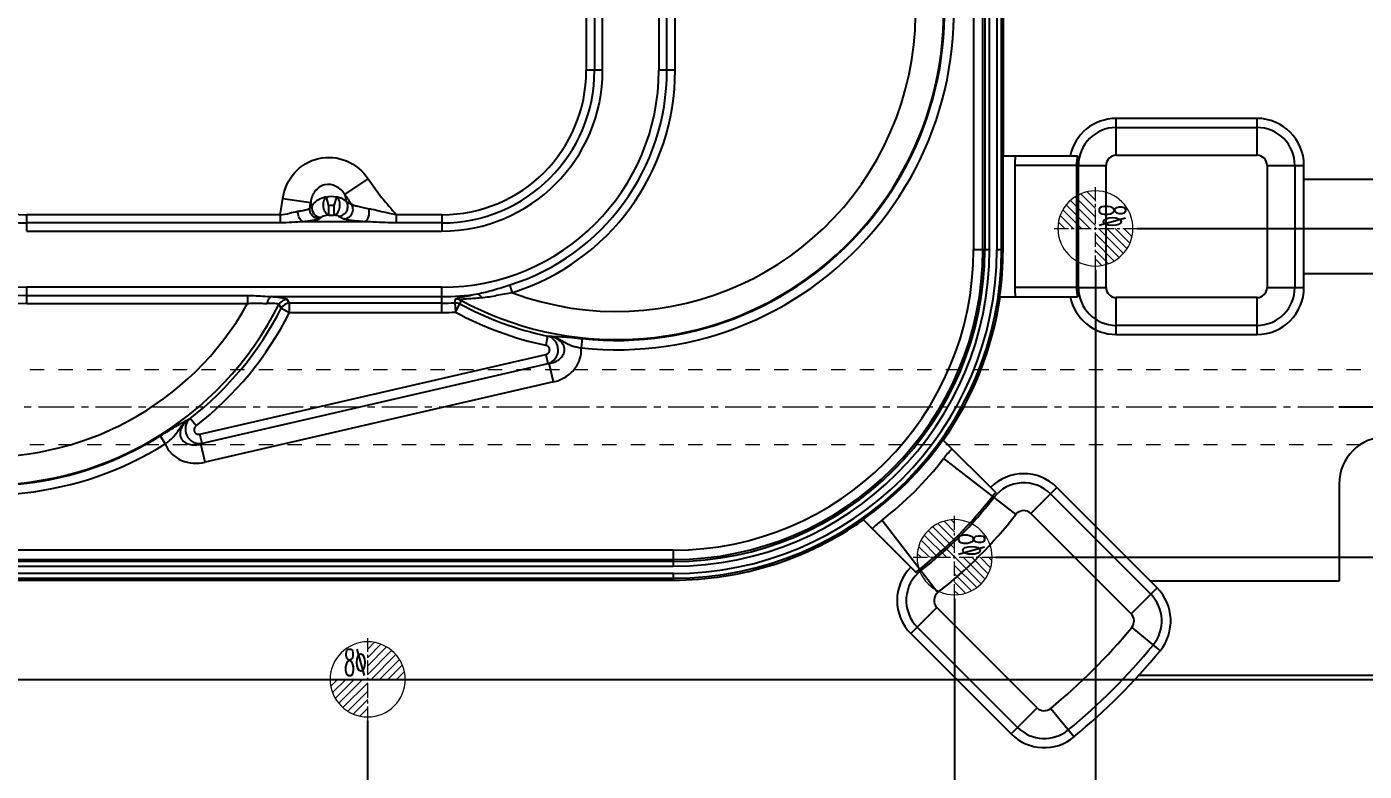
# Model space of a CAD drawing. Header units: millimetres. Extents: x 1727 to 4210, y -6182 to 759.
# Drawn here: x 2601 to 2743.4, y -2806.5 to -2727.3 of the extents above; entities that cross this region are included whole.
import ezdxf
from ezdxf.enums import TextEntityAlignment as Align

# ---------------------------------------------------------------- set-up
doc = ezdxf.new("R2010")
doc.units = ezdxf.units.MM
doc.header["$LTSCALE"] = 16.335
doc.header["$PDMODE"] = 3
doc.header["$PDSIZE"] = 0.3125
doc.linetypes.add('CENTER', pattern=[0.6, 0.375, -0.075, 0.075, -0.075])
doc.linetypes.add('HIDDEN', pattern=[0.2, 0.1, -0.1])
doc.layers.get('0').update_dxf_attribs({"linetype": 'CONTINUOUS'})
doc.layers.get('Defpoints').update_dxf_attribs({"linetype": 'CONTINUOUS'})
for name, color, linetype, lineweight in [('cool', 153, 'HIDDEN', 9), ('dim', 82, 'CONTINUOUS', 9), ('epin', 13, 'CONTINUOUS', 9)]:
    doc.layers.add(name, color=color, linetype=linetype, lineweight=lineweight)
doc.layers.add('DEFAULT_2', color=8, linetype='HIDDEN')
doc.styles.get("Standard").update_dxf_attribs({"font": 'txt', "width": 0.8})
doc.styles.add('TXT05', font='txt.shx', dxfattribs={"width": 0.5, "bigfont": 'gbcbig.shx'})
doc.dimstyles.new('mold', dxfattribs={"dimtxt": 8, "dimasz": 5, "dimexe": 0, "dimexo": 0, "dimgap": 0, "dimtad": 1, "dimzin": 1, "dimtxsty": 'Standard', "dimcen": 0, "dimclrd": 4, "dimclre": 4, "dimclrt": 6, "dimazin": 0, "dimtfac": 1, "dimtofl": 0, "dimtmove": 0, "dimatfit": 3, "dimfxl": 0, "dimarcsym": 0})

# ---------------------------------------------------------------- blocks, each defined once
blk = doc.blocks.new('epin_ejp_8')
at = {"layer": 'epin'}
h = blk.add_hatch(dxfattribs=at)
h.set_pattern_fill('_ANSI31', color=123, scale=0.2, angle=90, style=0)
h.set_pattern_definition([(135, (-263.1036, 1313.3417), (-0.4490128, -0.4490128), [])])
h.paths.add_polyline_path([(0, 4, 0.414214), (-4, 0), (0, 0)])
h.paths.add_polyline_path([(4, 0), (0, 0), (0, -4, 0.414214)])
at = {"layer": 'epin', "color": 1, "linetype": 'CENTER', "ltscale": 0.248791}
for p, q in [((0, -4.4), (0, 4.4)), ((-4.4, 0), (4.4, 0))]:
    blk.add_line(p, q, dxfattribs=at)
at = {"layer": 'epin'}
blk.add_circle((0, 0), 4, dxfattribs=at)
at = {"layer": 'epin', "color": 6, "style": 'TXT05', "width": 0.5}
blk.add_text('%%c8', height=2.8, dxfattribs=at).set_placement((1.33, 1.8), align=Align.MIDDLE)
blk = doc.blocks.new('124')
at = {"layer": 'cool', "ltscale": 0.932966}
for p, q in [((10.14, -1344.71), (401.48, -1344.71)), ((10.14, -1352.71), (401.48, -1352.71))]:
    blk.add_line(p, q, dxfattribs=at)
at = {"layer": 'cool', "color": 1, "linetype": 'CENTER', "ltscale": 0.621977}
blk.add_line((-4.19, -1348.71), (415.81, -1348.71), dxfattribs=at)
blk = doc.blocks.new('*D524')
at = {"color": 4, "lineweight": -2}
for p, q in [((2713.22, -2532.77), (2819.63, -2532.77)), ((2819.63, -2537.77), (2819.63, -2877.77)), ((2704.39, -2882.77), (2819.63, -2882.77))]:
    blk.add_line(p, q, dxfattribs=at)
at = {"color": 4}
for points in [[(2818.8, -2537.77), (2820.46, -2537.77), (2819.63, -2532.77)], [(2818.8, -2877.77), (2820.46, -2877.77), (2819.63, -2882.77)]]:
    blk.add_solid(points, dxfattribs=at)
at = {"layer": 'Defpoints', "color": 0}
for p in [(2713.22, -2532.77), (2704.39, -2882.77), (2819.63, -2882.77)]:
    blk.add_point(p, dxfattribs=at)
at = {"color": 6, "insert": (2814.96, -2677.07), "char_height": 8, "attachment_point": 5, "rotation": 90}
blk.add_mtext('350,00', dxfattribs=at)
blk = doc.blocks.new('*D581')
at = {"layer": 'Defpoints', "color": 0}
for p in [(2562.27, -2707.77), (2719.17, -2748.77), (2779.7, -2748.77)]:
    blk.add_point(p, dxfattribs=at)
at = {"layer": 'dim', "color": 4, "lineweight": -2}
blk.add_line((2719.17, -2748.77), (2793.7, -2748.77), dxfattribs=at)
at = {"layer": 'dim', "color": 6, "insert": (2786.7, -2745.85), "char_height": 5, "attachment_point": 5}
blk.add_mtext('41,00', dxfattribs=at)
blk = doc.blocks.new('*D583')
at = {"layer": 'Defpoints', "color": 0}
for p in [(2562.27, -2707.77), (2740.71, -2767.77), (2779.7, -2767.77)]:
    blk.add_point(p, dxfattribs=at)
at = {"layer": 'dim', "color": 4, "lineweight": -2}
blk.add_line((2740.71, -2767.77), (2794.37, -2767.77), dxfattribs=at)
at = {"layer": 'dim', "color": 6, "insert": (2787.04, -2764.85), "char_height": 5, "attachment_point": 5}
blk.add_mtext('60,00', dxfattribs=at)
blk = doc.blocks.new('*D584')
at = {"layer": 'Defpoints', "color": 0}
for p in [(2562.27, -2707.77), (2593.67, -2796.77), (2779.7, -2796.77)]:
    blk.add_point(p, dxfattribs=at)
at = {"layer": 'dim', "color": 4, "lineweight": -2}
blk.add_line((2593.67, -2796.77), (2795.04, -2796.77), dxfattribs=at)
at = {"layer": 'dim', "color": 6, "insert": (2787.37, -2793.85), "char_height": 5, "attachment_point": 5}
blk.add_mtext('89,00', dxfattribs=at)
blk = doc.blocks.new('*D585')
at = {"layer": 'Defpoints', "color": 0}
for p in [(2562.27, -2707.77), (2708.38, -2822.77), (2779.7, -2822.77)]:
    blk.add_point(p, dxfattribs=at)
at = {"layer": 'dim', "color": 4, "lineweight": -2}
blk.add_line((2708.38, -2822.77), (2796.37, -2822.77), dxfattribs=at)
at = {"layer": 'dim', "color": 6, "insert": (2788.04, -2819.85), "char_height": 5, "attachment_point": 5}
blk.add_mtext('115,00', dxfattribs=at)
blk = doc.blocks.new('*D586')
at = {"layer": 'Defpoints', "color": 0}
for p in [(2562.27, -2707.77), (2704.17, -2783.77), (2779.7, -2783.77)]:
    blk.add_point(p, dxfattribs=at)
at = {"layer": 'dim', "color": 4, "lineweight": -2}
blk.add_line((2704.17, -2783.77), (2795.04, -2783.77), dxfattribs=at)
at = {"layer": 'dim', "color": 6, "insert": (2787.37, -2780.85), "char_height": 5, "attachment_point": 5}
blk.add_mtext('76,00', dxfattribs=at)
blk = doc.blocks.new('*D587')
at = {"layer": 'Defpoints', "color": 0}
for p in [(2562.27, -2707.77), (2741.07, -2857.77), (2779.7, -2857.77)]:
    blk.add_point(p, dxfattribs=at)
at = {"layer": 'dim', "color": 4, "lineweight": -2}
blk.add_line((2741.07, -2857.77), (2797.04, -2857.77), dxfattribs=at)
at = {"layer": 'dim', "color": 6, "insert": (2788.37, -2854.85), "char_height": 5, "attachment_point": 5}
blk.add_mtext('150,00', dxfattribs=at)
blk = doc.blocks.new('*D590')
at = {"layer": 'Defpoints', "color": 0}
for p in [(2562.27, -2707.77), (2637.27, -2801.17), (2637.27, -2889.02)]:
    blk.add_point(p, dxfattribs=at)
at = {"layer": 'dim', "color": 4, "lineweight": -2}
blk.add_line((2637.27, -2801.17), (2637.27, -2904.36), dxfattribs=at)
at = {"layer": 'dim', "color": 6, "insert": (2634.36, -2896.69), "char_height": 5, "attachment_point": 5, "rotation": 90}
blk.add_mtext('75,00', dxfattribs=at)
blk = doc.blocks.new('*D591')
at = {"layer": 'Defpoints', "color": 0}
for p in [(2562.27, -2707.77), (2699.77, -2788.17), (2699.77, -2889.02)]:
    blk.add_point(p, dxfattribs=at)
at = {"layer": 'dim', "color": 4, "lineweight": -2}
blk.add_line((2699.77, -2788.17), (2699.77, -2907.69), dxfattribs=at)
at = {"layer": 'dim', "color": 6, "insert": (2696.86, -2898.36), "char_height": 5, "attachment_point": 5, "rotation": 90}
blk.add_mtext('137,50', dxfattribs=at)
blk = doc.blocks.new('*D592')
at = {"layer": 'Defpoints', "color": 0}
for p in [(2562.27, -2707.77), (2714.77, -2753.17), (2714.77, -2889.02)]:
    blk.add_point(p, dxfattribs=at)
at = {"layer": 'dim', "color": 4, "lineweight": -2}
blk.add_line((2714.77, -2753.17), (2714.77, -2907.69), dxfattribs=at)
at = {"layer": 'dim', "color": 6, "insert": (2711.86, -2898.36), "char_height": 5, "attachment_point": 5, "rotation": 90}
blk.add_mtext('152,50', dxfattribs=at)
blk = doc.blocks.new('*D593')
at = {"layer": 'Defpoints', "color": 0}
for p in [(2562.27, -2707.77), (2732.27, -2861.43), (2732.27, -2889.02)]:
    blk.add_point(p, dxfattribs=at)
at = {"layer": 'dim', "color": 4, "lineweight": -2}
blk.add_line((2732.27, -2861.43), (2732.27, -2906.36), dxfattribs=at)
at = {"layer": 'dim', "color": 6, "insert": (2729.36, -2897.69), "char_height": 5, "attachment_point": 5, "rotation": 90}
blk.add_mtext('170,00', dxfattribs=at)

msp = doc.modelspace()

# ---------------------------------------------------------------- linework, layer by layer
at = {"color": 7, "linetype": 'Continuous'}
for p, q in [((2701.79, -2639.479), (2701.79, -2751.034)), ((2702.793, -2751.034), (2702.793, -2639.479)), ((2703, -2639.479), (2703, -2751.034)), ((2703.501, -2751.034), (2703.501, -2639.479)), ((2704.277, -2639.479), (2704.277, -2751.034)), ((2704.779, -2751.034), (2704.779, -2639.479)), ((2660.556, -2676.664), (2660.556, -2731.939)), ((2661.426, -2676.664), (2661.426, -2731.939)), ((2662.296, -2731.939), (2662.296, -2676.664)), ((2668.275, -2676.664), (2668.275, -2731.939)), ((2669.145, -2731.939), (2669.145, -2676.664)), ((2670.015, -2731.939), (2670.015, -2676.664)), ((2704.983, -2741.059), (2704.983, -2707.059)), ((2662.296, -2731.939), (2660.556, -2731.939)), ((2670.015, -2731.939), (2668.275, -2731.939)), ((2731.983, -2737.059), (2716.983, -2737.059)), ((2716.983, -2740.987), (2716.983, -2737.059)), ((2731.983, -2740.987), (2731.983, -2737.059)), ((2716.983, -2738.032), (2731.983, -2738.032)), ((2704.931, -2751.034), (2704.931, -2741.059)), ((2704.983, -2741.059), (2712.879, -2741.059)), ((2716.983, -2740.987), (2731.983, -2740.987)), ((2712.759, -2742.059), (2706.183, -2742.059)), ((2706.183, -2742.059), (2706.183, -2755.059)), ((2712.759, -2742.059), (2712.759, -2755.059)), ((2712.879, -2742.059), (2715.911, -2742.059)), ((2712.957, -2755.059), (2712.957, -2742.059)), ((2715.911, -2755.059), (2715.911, -2742.059)), ((2733.055, -2742.059), (2736.983, -2742.059)), ((2733.055, -2742.059), (2733.055, -2755.059)), ((2736.01, -2742.059), (2736.01, -2755.059)), ((2736.983, -2755.059), (2736.983, -2742.059)), ((2634.841, -2745.167), (2637.332, -2743.498)), ((2752.048, -2743.559), (2736.983, -2743.559)), ((2628.231, -2745.596), (2631.201, -2746.006)), ((2631.309, -2746.438), (2631.201, -2746.006)), ((2633.146, -2746.358), (2632.878, -2745.426)), ((2633.95, -2745.418), (2633.683, -2746.357)), ((2634.841, -2745.167), (2634.995, -2745.897)), ((2627.946, -2747.309), (2600.965, -2747.309)), ((2600.965, -2749.049), (2600.965, -2747.309)), ((2627.946, -2747.309), (2627.946, -2748.179)), ((2631.113, -2746.602), (2631.317, -2746.432)), ((2633.146, -2747.357), (2633.146, -2746.358)), ((2633.146, -2747.357), (2633.683, -2747.357)), ((2633.683, -2746.358), (2633.683, -2747.357)), ((2645.185, -2747.309), (2640.331, -2747.309)), ((2640.331, -2748.179), (2640.331, -2747.309)), ((2645.185, -2747.309), (2645.185, -2749.049)), ((2627.946, -2748.179), (2600.965, -2748.179)), ((2636.957, -2748.05), (2630.433, -2748.05)), ((2632.304, -2747.581), (2632.101, -2747.755)), ((2645.185, -2748.179), (2640.331, -2748.179)), ((2600.965, -2749.049), (2645.185, -2749.049)), ((2703.501, -2751.034), (2701.79, -2751.034)), ((2704.779, -2751.034), (2704.277, -2751.034)), ((2736.964, -2753.559), (2757.048, -2753.559)), ((2645.185, -2755.028), (2600.965, -2755.028)), ((2600.965, -2756.769), (2600.965, -2755.028)), ((2600.965, -2755.898), (2624.484, -2755.898)), ((2624.484, -2755.898), (2624.484, -2756.769)), ((2627.071, -2756.027), (2645.185, -2756.027)), ((2645.185, -2757.72), (2645.185, -2755.028)), ((2652.677, -2755.611), (2652.415, -2754.782)), ((2704.622, -2756.059), (2712.879, -2756.059)), ((2712.759, -2755.059), (2706.183, -2755.059)), ((2712.879, -2755.059), (2715.911, -2755.059)), ((2733.055, -2755.059), (2736.983, -2755.059)), ((2600.965, -2756.769), (2624.484, -2756.769)), ((2627.822, -2756.873), (2628.069, -2757.265)), ((2628.069, -2757.265), (2628.959, -2757.72)), ((2628.959, -2756.72), (2628.715, -2756.322)), ((2645.185, -2756.72), (2628.959, -2756.72)), ((2628.959, -2757.72), (2628.959, -2756.72)), ((2646.555, -2756.682), (2646.641, -2756.279)), ((2646.556, -2756.682), (2646.611, -2757.68)), ((2646.611, -2757.68), (2647.084, -2756.8)), ((2647.177, -2756.398), (2647.084, -2756.8)), ((2731.983, -2756.131), (2716.983, -2756.131)), ((2716.983, -2760.059), (2716.983, -2756.131)), ((2731.983, -2760.059), (2731.983, -2756.131)), ((2628.959, -2757.72), (2645.185, -2757.72)), ((2656.437, -2760.233), (2656.228, -2761.21)), ((2656.437, -2760.233), (2656.584, -2760.23)), ((2731.983, -2759.085), (2716.983, -2759.085)), ((2716.983, -2760.059), (2731.983, -2760.059)), ((2660.124, -2760.497), (2660.019, -2761.491)), ((2619.413, -2770.673), (2656.237, -2762.186)), ((2656.615, -2763.158), (2619.499, -2771.713)), ((2656.237, -2762.186), (2656.461, -2763.16)), ((2657.064, -2765.106), (2656.615, -2763.158)), ((2657.064, -2765.106), (2619.948, -2773.661)), ((2618.244, -2769.067), (2618.378, -2769.004)), ((2618.994, -2769.792), (2618.378, -2769.004)), ((2615.179, -2770.856), (2615.708, -2771.704)), ((2619.638, -2771.647), (2619.413, -2770.673)), ((2619.948, -2773.661), (2619.499, -2771.713)), ((2698.559, -2771.299), (2704.151, -2776.891)), ((2698.592, -2773.274), (2706.289, -2779.222)), ((2740.728, -2775.963), (2740.728, -2786.332)), ((2707.896, -2779.12), (2710.673, -2776.342)), ((2709.985, -2777.031), (2720.657, -2787.703)), ((2721.332, -2787.028), (2710.673, -2776.342)), ((2690.073, -2779.784), (2695.666, -2785.376)), ((2692.046, -2779.821), (2697.997, -2787.515)), ((2707.896, -2779.12), (2718.568, -2789.792)), ((2669.808, -2783.015), (2454.738, -2783.015)), ((2669.808, -2783.015), (2669.808, -2784.727)), ((2454.738, -2784.018), (2669.808, -2784.018)), ((2669.808, -2784.226), (2454.738, -2784.226)), ((2454.738, -2784.727), (2669.808, -2784.727)), ((2669.808, -2785.503), (2569.827, -2785.503)), ((2570.25, -2786.004), (2669.808, -2786.004)), ((2669.808, -2785.503), (2669.808, -2786.209)), ((2574.213, -2786.209), (2669.808, -2786.209)), ((2718.568, -2789.792), (2721.332, -2787.028)), ((2740.728, -2786.332), (2720.663, -2786.332)), ((2695.117, -2791.899), (2697.894, -2789.121)), ((2708.567, -2799.793), (2697.894, -2789.121)), ((2706.477, -2801.883), (2695.805, -2791.21)), ((2718.638, -2791.232), (2721.655, -2793.716)), ((2695.117, -2791.899), (2705.789, -2802.571)), ((2719.412, -2796.332), (2745.728, -2796.332)), ((2705.789, -2802.571), (2708.567, -2799.793)), ((2710.006, -2799.863), (2712.502, -2802.896))]:
    msp.add_line(p, q, dxfattribs=at)
for centre, radius, start, end in [((2663.778, -2725.773), 34.835, 241.53828, 69.14835), ((2663.778, -2725.773), 31.836, 249.59286, 69.1483), ((2663.778, -2725.773), 35.915, 263.99231, 18.9863), ((2663.778, -2725.773), 34.916, 263.99549, 18.98515), ((2600.965, -2731.939), 24.83, 180, 270), ((2600.965, -2731.939), 23.96, 180, 270), ((2600.965, -2731.939), 23.089, 180, 270), ((2600.965, -2731.939), 16.24, 180, 270), ((2600.965, -2731.939), 15.37, 180, 270), ((2645.185, -2731.939), 23.089, 270, 360), ((2645.185, -2731.939), 17.111, 270, 360), ((2645.185, -2731.939), 16.24, 270, 0), ((2645.185, -2731.939), 15.37, 270, 360), ((2645.185, -2731.939), 23.96, 287.56098, 0), ((2645.185, -2731.939), 24.83, 287.56098, 360), ((2716.983, -2742.059), 5, 90, 168.46304), ((2731.983, -2742.059), 5, 0, 90), ((2716.983, -2742.059), 4.027, 90, 180), ((2731.983, -2742.059), 4.027, 0, 90), ((2716.983, -2742.059), 10.8, 174.68723, 180), ((2716.983, -2742.059), 4.224, 166.30535, 180), ((2716.983, -2742.059), 1.072, 90, 180), ((2731.983, -2742.059), 1.072, 0, 90), ((2663.778, -2725.773), 31.836, 213.83065, 222.56631), ((2596.694, -2741.235), 31.836, 349.00153, 352.12729), ((2596.694, -2741.235), 34.835, 351.13755, 352.1273), ((2663.778, -2725.773), 34.835, 213.83065, 215.84104), ((2670.917, -2674.958), 79.516, 243.1434, 243.58247), ((2670.248, -2676.331), 79.765, 243.10678, 243.56361), ((2669.808, -2751.034), 34.971, 270, 0), ((2669.808, -2751.034), 34.469, 270, 0), ((2669.808, -2751.034), 33.693, 270, 360), ((2669.808, -2751.034), 33.192, 270, 0), ((2669.808, -2751.034), 32.984, 270, 0), ((2669.808, -2751.034), 31.982, 270, 0), ((2669.808, -2751.034), 35.123, 351.77445, 0), ((2596.694, -2741.235), 31.836, 200.85169, 330.79566), ((2596.694, -2741.235), 34.835, 200.85164, 333.32539), ((2645.185, -2731.939), 24.089, 270, 279.0365), ((2669.808, -2751.034), 35.175, 324.82129, 351.78679), ((2716.983, -2755.059), 10.8, 180, 185.31277), ((2716.983, -2755.059), 5, 191.53696, 270), ((2716.983, -2755.059), 4.224, 180, 193.69465), ((2716.983, -2755.059), 4.027, 180, 270), ((2716.983, -2755.059), 1.072, 180, 270), ((2731.983, -2755.059), 5, 270, 0), ((2731.983, -2755.059), 4.027, 270, 0), ((2731.983, -2755.059), 1.072, 270, 0), ((2596.694, -2741.235), 35.233, 307.98483, 332.93656), ((2628.722, -2757.334), 1.011, 90.39956, 152.90522), ((2628.967, -2757.731), 1.011, 90.41083, 152.53733), ((2645.185, -2731.939), 24.782, 270, 273.16914), ((2663.778, -2725.773), 35.233, 241.71778, 257.97311), ((2596.694, -2741.235), 36.232, 307.98483, 332.93656), ((2645.185, -2731.939), 25.781, 270, 273.16914), ((2663.778, -2725.773), 36.232, 241.71778, 257.9731), ((2655.208, -2687.853), 75.318, 270.95168, 271.07227), ((2596.694, -2741.235), 35.915, 251.01334, 301.96527), ((2596.694, -2741.235), 34.916, 251.0165, 301.96413), ((2587.758, -2703.294), 75.422, 294.88589, 295.00631), ((2669.808, -2751.034), 35.123, 305.16391, 324.83609), ((2745.728, -2775.963), 5, 90, 180), ((2707.138, -2779.878), 10.8, 135, 142.30704), ((2669.808, -2751.034), 36.375, 307.69301, 322.30704), ((2707.138, -2779.878), 5, 45, 135), ((2707.138, -2779.878), 4.027, 45, 142.30704), ((2669.808, -2751.034), 42.951, 307.69301, 322.30704), ((2669.808, -2751.034), 43.148, 307.69301, 322.30704), ((2707.138, -2779.878), 4.224, 135, 142.30704), ((2707.138, -2779.878), 1.072, 45, 142.30704), ((2669.808, -2751.034), 35.175, 270, 305.17871), ((2698.652, -2788.363), 10.8, 127.69301, 135), ((2669.808, -2751.034), 46.103, 307.69301, 322.30704), ((2698.652, -2788.363), 5, 135, 225), ((2698.652, -2788.363), 4.027, 127.69301, 225), ((2698.652, -2788.363), 4.224, 127.69301, 135), ((2717.81, -2790.55), 4.981, 320.53778, 45), ((2698.652, -2788.363), 1.072, 127.69301, 225), ((2717.81, -2790.55), 4.027, 320.53778, 45), ((2717.81, -2790.55), 1.072, 320.53778, 45), ((2669.808, -2751.034), 63.247, 309.46225, 320.53778), ((2669.808, -2751.034), 66.202, 309.46225, 320.53778), ((2669.808, -2751.034), 67.156, 309.46225, 320.53778), ((2709.325, -2799.035), 1.072, 225, 309.46225), ((2709.325, -2799.035), 5, 225, 309.46225), ((2709.325, -2799.035), 4.027, 225, 309.46225)]:
    msp.add_arc(centre, radius, start, end, dxfattribs=at)
for points, knots in [([(2628.231, -2745.596), (2628.367, -2744.605), (2629.228, -2742.652), (2631.964, -2741), (2635.147, -2741.288), (2636.776, -2742.667), (2637.332, -2743.498)], [0, 0, 0, 0, 0.2502704, 0.5000355, 0.749785, 1, 1, 1, 1]), ([(2634.841, -2745.167), (2634.615, -2744.801), (2633.984, -2744.177), (2632.651, -2743.98), (2631.538, -2744.741), (2631.244, -2745.578), (2631.201, -2746.006)], [0, 0, 0, 0, 0.257261, 0.4999927, 0.7427268, 1, 1, 1, 1]), ([(2632.878, -2745.426), (2632.667, -2745.465), (2632.069, -2745.628), (2631.486, -2746.034), (2631.32, -2746.413)], [0, 0, 0, 0, 0.3418644, 1, 1, 1, 1]), ([(2633.146, -2747.357), (2633.074, -2747.347), (2632.925, -2747.282), (2632.69, -2746.997), (2632.526, -2746.5), (2632.549, -2745.901), (2632.739, -2745.524), (2632.878, -2745.426)], [0, 0, 0, 0, 0.0961508, 0.2073489, 0.4835897, 0.7724121, 1, 1, 1, 1]), ([(2633.683, -2747.357), (2633.848, -2747.335), (2634.163, -2747.056), (2634.331, -2746.492), (2634.312, -2745.892), (2634.104, -2745.513), (2633.95, -2745.418)], [0, 0, 0, 0, 0.2191349, 0.4859227, 0.761859, 1, 1, 1, 1]), ([(2634.995, -2745.897), (2634.941, -2745.844), (2634.64, -2745.598), (2634.256, -2745.473), (2633.95, -2745.418)], [0, 0, 0, 0, 0.1969947, 1, 1, 1, 1]), ([(2634.176, -2747.469), (2634.361, -2747.465), (2634.732, -2747.347), (2635.093, -2746.926), (2635.206, -2746.394), (2635.095, -2746.047), (2634.995, -2745.897)], [0, 0, 0, 0, 0.2605599, 0.5164201, 0.7460062, 1, 1, 1, 1]), ([(2627.946, -2747.309), (2628.278, -2747.288), (2628.912, -2747.159), (2629.534, -2746.994), (2629.842, -2746.948)], [0, 0, 0, 0, 0.5168945, 1, 1, 1, 1]), ([(2630.433, -2748.05), (2630.352, -2748.038), (2630.121, -2747.907), (2629.897, -2747.504), (2629.84, -2747.141), (2629.842, -2746.948)], [0, 0, 0, 0, 0.1851744, 0.5648197, 1, 1, 1, 1]), ([(2629.842, -2746.948), (2630, -2746.925), (2630.286, -2746.877), (2630.664, -2746.794), (2630.931, -2746.71), (2631.075, -2746.644), (2631.113, -2746.602)], [0, 0, 0, 0, 0.362579, 0.6559818, 0.870602, 1, 1, 1, 1]), ([(2632.101, -2747.755), (2631.823, -2747.751), (2631.246, -2747.488), (2631.074, -2746.876), (2631.113, -2746.602)], [0, 0, 0, 0, 0.5000057, 1, 1, 1, 1]), ([(2631.317, -2746.432), (2631.276, -2746.706), (2631.442, -2747.323), (2632.027, -2747.58), (2632.305, -2747.579)], [0, 0, 0, 0, 0.4999912, 1, 1, 1, 1]), ([(2633.146, -2747.357), (2632.951, -2747.372), (2632.663, -2747.417), (2632.38, -2747.519), (2632.304, -2747.581)], [0, 0, 0, 0, 0.6666979, 1, 1, 1, 1]), ([(2634.176, -2747.469), (2634.152, -2747.457), (2633.995, -2747.392), (2633.824, -2747.369), (2633.683, -2747.357)], [0, 0, 0, 0, 0.1594954, 1, 1, 1, 1]), ([(2634.729, -2747.755), (2634.893, -2747.752), (2635.253, -2747.65), (2635.652, -2747.227), (2635.761, -2746.657), (2635.633, -2746.305), (2635.54, -2746.17)], [0, 0, 0, 0, 0.2290731, 0.5, 0.7709269, 1, 1, 1, 1]), ([(2635.54, -2746.17), (2635.62, -2746.222), (2635.851, -2746.305), (2636.266, -2746.426), (2636.81, -2746.553), (2637.211, -2746.635), (2637.427, -2746.678)], [0, 0, 0, 0, 0.1453558, 0.3726862, 0.6639659, 1, 1, 1, 1]), ([(2636.957, -2748.05), (2637.044, -2748.034), (2637.232, -2747.877), (2637.383, -2747.528), (2637.453, -2747.105), (2637.447, -2746.813), (2637.427, -2746.678)], [0, 0, 0, 0, 0.1726254, 0.435677, 0.7340352, 1, 1, 1, 1]), ([(2640.331, -2747.309), (2640.08, -2747.267), (2639.458, -2747.163), (2638.496, -2746.923), (2637.777, -2746.76), (2637.427, -2746.678)], [0, 0, 0, 0, 0.2564474, 0.6362702, 1, 1, 1, 1]), ([(2630.433, -2748.05), (2630.024, -2748.065), (2629.197, -2748.141), (2628.366, -2748.179), (2627.946, -2748.179)], [0, 0, 0, 0, 0.4932882, 1, 1, 1, 1]), ([(2632.101, -2747.755), (2632.048, -2747.8), (2631.861, -2747.86), (2631.515, -2747.935), (2631.018, -2748), (2630.642, -2748.034), (2630.433, -2748.05)], [0, 0, 0, 0, 0.1213969, 0.3336391, 0.6306153, 1, 1, 1, 1]), ([(2636.957, -2748.05), (2636.701, -2748.035), (2636.227, -2748.002), (2635.583, -2747.939), (2635.096, -2747.863), (2634.823, -2747.803), (2634.729, -2747.755)], [0, 0, 0, 0, 0.3407259, 0.6337995, 0.8600385, 1, 1, 1, 1]), ([(2640.331, -2748.179), (2640.042, -2748.179), (2638.916, -2748.156), (2637.793, -2748.074), (2636.957, -2748.05)], [0, 0, 0, 0, 0.25671, 1, 1, 1, 1]), ([(2624.484, -2755.898), (2624.708, -2755.898), (2625.571, -2755.922), (2626.432, -2756.004), (2627.071, -2756.027)], [0, 0, 0, 0, 0.2595534, 1, 1, 1, 1]), ([(2627.071, -2756.027), (2627.011, -2756.036), (2626.846, -2756.113), (2626.649, -2756.372), (2626.567, -2756.615), (2626.538, -2756.75)], [0, 0, 0, 0, 0.1909294, 0.5589303, 1, 1, 1, 1]), ([(2627.071, -2756.027), (2627.285, -2756.043), (2627.669, -2756.075), (2628.166, -2756.141), (2628.488, -2756.205), (2628.651, -2756.268), (2628.703, -2756.303), (2628.715, -2756.322)], [0, 0, 0, 0, 0.3816941, 0.6860785, 0.8945545, 0.9597099, 1, 1, 1, 1]), ([(2646.641, -2756.279), (2646.647, -2756.251), (2646.738, -2756.208), (2646.887, -2756.157), (2647.13, -2756.099), (2647.427, -2756.036), (2647.772, -2755.968), (2648.291, -2755.867), (2648.694, -2755.786), (2648.969, -2755.728)], [0, 0, 0, 0, 0.0348576, 0.1061826, 0.2104534, 0.3396757, 0.4876041, 0.6490747, 1, 1, 1, 1]), ([(2648.969, -2755.728), (2649.551, -2755.621), (2650.705, -2755.314), (2651.843, -2754.963), (2652.415, -2754.782)], [0, 0, 0, 0, 0.4965837, 1, 1, 1, 1]), ([(2648.969, -2755.728), (2649.052, -2755.734), (2649.229, -2755.885), (2649.332, -2756.06), (2649.383, -2756.173)], [0, 0, 0, 0, 0.4032921, 1, 1, 1, 1]), ([(2652.677, -2755.611), (2652.118, -2755.709), (2651.026, -2755.922), (2649.928, -2756.129), (2649.383, -2756.173)], [0, 0, 0, 0, 0.5092109, 1, 1, 1, 1]), ([(2624.484, -2756.769), (2624.663, -2756.747), (2625.106, -2756.705), (2625.792, -2756.734), (2626.297, -2756.747), (2626.538, -2756.75)], [0, 0, 0, 0, 0.2635008, 0.6473566, 1, 1, 1, 1]), ([(2627.821, -2756.873), (2627.803, -2756.832), (2627.649, -2756.79), (2627.401, -2756.754), (2627.003, -2756.74), (2626.706, -2756.744), (2626.538, -2756.75)], [0, 0, 0, 0, 0.1033567, 0.311138, 0.6149312, 1, 1, 1, 1]), ([(2649.383, -2756.173), (2649.125, -2756.194), (2648.747, -2756.221), (2648.26, -2756.253), (2647.933, -2756.276), (2647.652, -2756.299), (2647.415, -2756.323), (2647.279, -2756.35), (2647.181, -2756.374), (2647.177, -2756.398)], [0, 0, 0, 0, 0.3488122, 0.5099456, 0.6580807, 0.7891374, 0.8951824, 0.9675983, 1, 1, 1, 1]), ([(2656.461, -2763.16), (2656.77, -2763.078), (2657.354, -2762.681), (2657.67, -2761.686), (2657.337, -2760.696), (2656.747, -2760.309), (2656.437, -2760.233)], [0, 0, 0, 0, 0.2468931, 0.5000258, 0.7531406, 1, 1, 1, 1]), ([(2656.584, -2760.23), (2657.034, -2760.249), (2658.217, -2760.294), (2659.395, -2760.421), (2660.126, -2760.498)], [0, 0, 0, 0, 0.3797775, 1, 1, 1, 1]), ([(2656.584, -2760.23), (2656.88, -2760.273), (2657.317, -2760.393), (2657.855, -2760.651), (2658.234, -2760.88), (2658.622, -2761.099), (2659.052, -2761.268), (2659.523, -2761.392), (2659.85, -2761.46), (2660.019, -2761.491)], [0, 0, 0, 0, 0.2433236, 0.3648574, 0.4848854, 0.6041114, 0.7275305, 0.8603187, 1, 1, 1, 1]), ([(2656.615, -2763.159), (2656.824, -2763.12), (2657.228, -2762.999), (2657.756, -2762.678), (2658.129, -2762.226), (2658.287, -2761.675), (2658.12, -2761.127), (2657.738, -2760.684), (2657.202, -2760.375), (2656.795, -2760.264), (2656.584, -2760.23)], [0, 0, 0, 0, 0.1352843, 0.2649181, 0.3870321, 0.5001558, 0.6130569, 0.7348263, 0.864446, 1, 1, 1, 1]), ([(2656.237, -2762.186), (2656.351, -2762.16), (2656.558, -2762.033), (2656.707, -2761.694), (2656.553, -2761.359), (2656.343, -2761.235), (2656.228, -2761.21)], [0, 0, 0, 0, 0.2579221, 0.4998138, 0.7418399, 1, 1, 1, 1]), ([(2657.064, -2765.106), (2657.475, -2765.012), (2658.273, -2764.699), (2659.267, -2763.882), (2659.924, -2762.771), (2660.045, -2761.911), (2660.019, -2761.491)], [0, 0, 0, 0, 0.2502076, 0.5004123, 0.7502902, 1, 1, 1, 1]), ([(2615.178, -2770.857), (2615.801, -2770.468), (2616.805, -2769.838), (2617.849, -2769.28), (2618.244, -2769.067)], [0, 0, 0, 0, 0.6202072, 1, 1, 1, 1]), ([(2615.708, -2771.704), (2615.846, -2771.603), (2616.111, -2771.399), (2616.48, -2771.081), (2616.792, -2770.74), (2617.046, -2770.373), (2617.286, -2770.001), (2617.656, -2769.534), (2617.997, -2769.235), (2618.244, -2769.067)], [0, 0, 0, 0, 0.139682, 0.2724675, 0.3959152, 0.5151235, 0.6351461, 0.7566818, 1, 1, 1, 1]), ([(2618.244, -2769.067), (2618.07, -2769.19), (2617.753, -2769.468), (2617.406, -2769.98), (2617.256, -2770.547), (2617.347, -2771.112), (2617.729, -2771.538), (2618.263, -2771.78), (2618.878, -2771.838), (2619.294, -2771.77), (2619.499, -2771.713)], [0, 0, 0, 0, 0.1356142, 0.2653051, 0.3871378, 0.5000755, 0.6131648, 0.7352196, 0.8647817, 1, 1, 1, 1]), ([(2618.378, -2769.004), (2618.133, -2769.209), (2617.772, -2769.815), (2617.906, -2770.851), (2618.626, -2771.608), (2619.324, -2771.709), (2619.638, -2771.647)], [0, 0, 0, 0, 0.2468664, 0.5000096, 0.7531142, 1, 1, 1, 1]), ([(2618.994, -2769.792), (2618.901, -2769.864), (2618.767, -2770.067), (2618.775, -2770.437), (2619.057, -2770.676), (2619.299, -2770.699), (2619.413, -2770.673)], [0, 0, 0, 0, 0.257923, 0.4997932, 0.7418406, 1, 1, 1, 1]), ([(2615.708, -2771.704), (2615.868, -2772.093), (2616.353, -2772.813), (2617.431, -2773.525), (2618.682, -2773.824), (2619.537, -2773.756), (2619.948, -2773.661)], [0, 0, 0, 0, 0.2496886, 0.4995675, 0.7497819, 1, 1, 1, 1])]:
    msp.add_open_spline(points, degree=3, knots=knots, dxfattribs=at)
for points in [[(2632.878, -2745.426), (2633.222, -2745.328), (2633.605, -2745.325), (2633.95, -2745.418)], [(2633.683, -2746.358), (2633.511, -2746.308), (2633.318, -2746.308), (2633.146, -2746.358)], [(2646.555, -2756.682), (2646.736, -2756.673), (2646.925, -2756.715), (2647.084, -2756.8)], [(2646.641, -2756.279), (2646.824, -2756.268), (2647.016, -2756.311), (2647.177, -2756.398)]]:
    msp.add_open_spline(points, degree=3, dxfattribs=at)
at = {"layer": 'DEFAULT_2', "color": 8, "linetype": 'HIDDEN'}
for p, q in [((2704.983, -2741.059), (2704.931, -2741.059)), ((2712.759, -2742.059), (2712.879, -2742.059)), ((2704.931, -2751.034), (2704.779, -2751.034)), ((2704.569, -2756.059), (2704.622, -2756.059)), ((2712.759, -2755.059), (2712.879, -2755.059)), ((2698.559, -2771.299), (2698.521, -2771.261)), ((2690.036, -2779.747), (2690.073, -2779.784))]:
    msp.add_line(p, q, dxfattribs=at)

# ---------------------------------------------------------------- block references
msp.add_blockref('124', (2356.462, -1419.06))
at = {"layer": 'epin', "color": 4, "xscale": -1, "rotation": 270}
for p in [(2714.773, -2748.769), (2699.773, -2783.769)]:
    msp.add_blockref('epin_ejp_8', p, dxfattribs=at)
at = {"layer": 'epin', "xscale": -1}
msp.add_blockref('epin_ejp_8', (2637.273, -2796.769), dxfattribs=at)

# ---------------------------------------------------------------- dimensions: what is measured, and where the dimension line sits
dim = msp.add_linear_dim(base=(2819.631, -2882.769), p1=(2713.222, -2532.769), p2=(2704.389, -2882.769), angle=90, dimstyle='mold')
dim.commit()
dim.dimension.update_dxf_attribs({"geometry": '*D524', "text_midpoint": (2819.631, -2677.07), "dimtype": 160})
at = {"layer": 'dim'}
for feature_location, offset, dtype, picture, middle in [((2719.173, -2748.769), (60.531, 0), 0, '*D581', (2786.704, -2745.852)), ((2740.706, -2767.769), (38.998, 0), 0, '*D583', (2787.038, -2764.852)), ((2593.673, -2796.769), (186.031, 0), 0, '*D584', (2787.371, -2793.852)), ((2708.377, -2822.769), (71.327, 0), 0, '*D585', (2788.038, -2819.852)), ((2704.173, -2783.769), (75.531, 0), 0, '*D586', (2787.371, -2780.852)), ((2741.073, -2857.769), (38.631, 0), 0, '*D587', (2788.371, -2854.852)), ((2637.273, -2801.169), (0, -87.856), 1, '*D590', (2634.356, -2896.691)), ((2699.773, -2788.169), (0, -100.856), 1, '*D591', (2696.856, -2898.358)), ((2714.773, -2753.169), (0, -135.856), 1, '*D592', (2711.856, -2898.358)), ((2732.273, -2861.428), (0, -27.597), 1, '*D593', (2729.356, -2897.691))]:
    dim = msp.add_ordinate_dim(feature_location=feature_location, offset=offset, dtype=dtype, origin=(2562.273, -2707.769), dimstyle='mold', override={"dimtxt": 5, "dimasz": 2}, dxfattribs=at)
    dim.commit()
    dim.dimension.update_dxf_attribs({"geometry": picture, "text_midpoint": middle})

doc.saveas('drawing.dxf')
